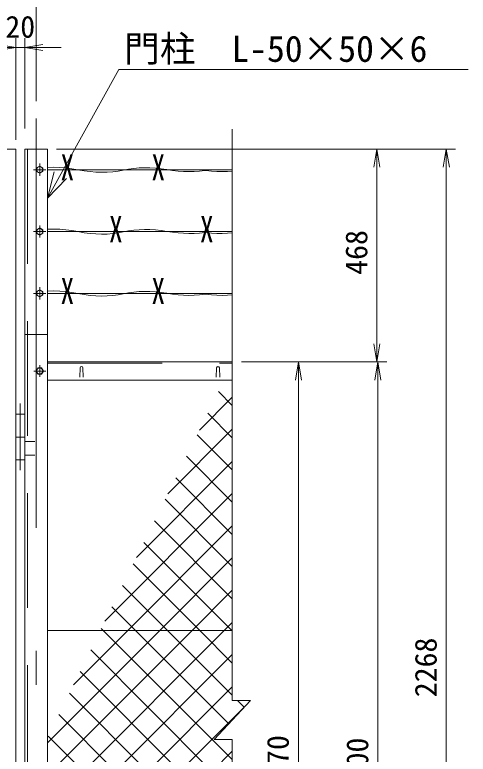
# Model space of a CAD drawing. Units: millimetres, scale not verified. Extents: x -5936 to 5936, y -4198 to 4198.
# Drawn here: x 2464 to 3461, y -290 to 1335 of the extents above; entities that cross this region are included whole.
import ezdxf
from ezdxf.enums import TextEntityAlignment as Align

# ---------------------------------------------------------------- set-up
doc = ezdxf.new("R2010")
doc.units = ezdxf.units.MM
doc.header["$LTSCALE"] = 30
doc.linetypes.add('USER2', pattern=[12.6, 8.4, -4.2])
doc.linetypes.add('USER3', pattern=[50.5, 30, -9, 2.5, -9])
for name, color, linetype, lineweight in [('0-0_22', 7, 'Continuous', 9), ('0-3_27', 3, 'Continuous', 9), ('0-5_D-STR1', 1, 'Continuous', 9), ('0-6_D-STR-DIM', 7, 'Continuous', 9), ('0-7_D-STR-TXT', 7, 'Continuous', 9), ('0-C_0', 7, 'Continuous', 9), ('0-E_1', 7, 'Continuous', 9)]:
    doc.layers.add(name, color=color, linetype=linetype, lineweight=lineweight)
doc.styles.add('ＭＳ ゴシック', font='')
doc.styles.get('ＭＳ ゴシック').set_extended_font_data('MS Gothic')

# ---------------------------------------------------------------- blocks, each defined once
blk = doc.blocks.new('G84')
at = {"layer": '0-0_22'}
for p, q in [((268637.9, 138142), (267716.7, 139063.2)), ((266463, 136528.8), (268637.9, 138703.7)), ((268637.9, 136020.7), (267014.6, 137644)), ((264386.3, 132330.8), (268637.9, 136582.4)), ((268637.9, 133899.4), (266312.5, 136224.7)), ((268637.9, 131778.1), (265610.5, 134805.5)), ((262309.6, 128132.8), (268637.9, 134461.1)), ((268637.9, 129656.7), (264908.4, 133386.2)), ((260233, 123934.8), (268637.9, 132339.7)), ((268637.9, 127535.4), (264206.3, 131967)), ((268637.9, 125414.1), (263504.2, 130547.7)), ((264366.2, 123321.8), (261398, 126290)), ((268105.2, 123321.8), (268637.9, 123854.5)), ((256443.4, 111660), (268105.2, 123321.8)), ((268637.9, 119050.1), (264366.2, 123321.8)), ((268637.9, 112686.2), (259291.8, 122032.3)), ((256443.4, 109538.7), (268637.9, 121733.1)), ((268637.9, 110564.9), (258589.7, 120613)), ((256443.4, 107417.3), (268637.9, 119611.8)), ((268637.9, 108443.5), (257887.6, 119193.8)), ((256769.2, 105621.8), (269634.7, 118487.3)), ((269425.7, 118262.3), (268981.9, 118706.2)), ((268637.9, 106322.2), (257185.6, 117774.5)), ((258890.5, 105621.8), (268637.9, 115369.2))]:
    blk.add_line(p, q, dxfattribs=at)
for points in [[(258156.3, 119736.8), (261741.3, 123321.8), (268637.9, 130218.4)], [(268637.9, 123292.8), (268608.9, 123321.8), (262802.2, 129128.5)], [(256443.4, 115902.6), (263862.6, 123321.8), (268637.9, 128097.1)], [(268637.9, 121171.5), (266487.5, 123321.8), (262100.1, 127709.2)], [(256443.4, 113781.3), (265983.9, 123321.8), (268637.9, 125975.8)], [(268404.4, 117162.3), (262244.9, 123321.8), (260695.9, 124870.8)], [(268637.9, 114807.5), (260123.6, 123321.8), (259993.9, 123451.5)], [(268637.9, 104200.9), (267217, 105621.8), (256483.5, 116355.3)]]:
    blk.add_lwpolyline(points, dxfattribs=at)
blk = doc.blocks.new('_OPEN')
at = {"layer": '0-C_0'}
blk.add_line((-30, 5), (0, 0), dxfattribs=at)
blk.add_lwpolyline([(-30, -5), (0, 0), (-30, 0)], dxfattribs=at)
blk = doc.blocks.new('G87')
at = {"layer": '0-E_1'}
for q in [(261145.7, 160312.3), (256877.6, 153561.6), (257692.9, 153110.5)]:
    blk.add_line((256443.4, 151814.8), q, dxfattribs=at)

msp = doc.modelspace()

# ---------------------------------------------------------------- linework, layer by layer
at = {"layer": '0-3_27'}
for p, q in [((2536.04, 994.84), (2942.52, 994.84)), ((2536.04, 858.89), (2942.52, 858.89)), ((2536.04, 722.95), (2942.52, 722.95)), ((2486.04, 457.32), (2466.04, 457.32)), ((2486.04, 407.32), (2466.04, 407.32)), ((2486.04, 357.32), (2466.04, 357.32))]:
    msp.add_line(p, q, dxfattribs=at)
at = {"layer": '0-3_27', "linetype": 'USER3'}
msp.add_line((2476.04, 334.49), (2476.04, 480.93), dxfattribs=at)
at = {"layer": '0-3_27'}
for points in [[(2536.04, 999.97), (2536.6, 1000.01), (2549.64, 1000.26), (2562.8, 999.85), (2576.09, 998.78), (2589.51, 997.07), (2603.05, 994.7), (2616.5, 992.32), (2629.67, 990.6), (2642.55, 989.53), (2655.15, 989.1), (2667.46, 989.33), (2679.48, 990.2), (2691.21, 991.72), (2702.65, 993.9), (2714.04, 996.1), (2725.58, 997.72), (2737.29, 998.75), (2749.16, 999.19), (2761.19, 999.05), (2773.38, 998.32), (2785.74, 997), (2798.26, 995.09), (2810.77, 993.17), (2823.09, 991.77), (2835.22, 990.92), (2847.17, 990.6), (2858.92, 990.82), (2870.49, 991.57), (2881.88, 992.87), (2883.54, 993.14)], [(2942.52, 991.67), (2931.85, 990.92), (2919.91, 990.6), (2908.15, 990.82), (2896.58, 991.57), (2885.2, 992.87), (2883.54, 993.14)], [(2536.04, 864.03), (2536.6, 864.07), (2549.64, 864.31), (2562.8, 863.9), (2576.09, 862.84), (2589.51, 861.12), (2603.05, 858.75), (2616.5, 856.38), (2629.67, 854.65), (2642.55, 853.58), (2655.15, 853.16), (2667.46, 853.38), (2679.48, 854.25), (2691.21, 855.78), (2702.65, 857.95), (2714.04, 860.15), (2725.58, 861.77), (2737.29, 862.8), (2749.16, 863.24), (2761.19, 863.1), (2773.38, 862.37), (2785.74, 861.05), (2798.26, 859.15), (2810.77, 857.22), (2823.09, 855.83), (2835.22, 854.97), (2847.17, 854.65), (2858.92, 854.87), (2870.49, 855.63), (2881.88, 856.92), (2883.54, 857.19)], [(2942.52, 855.72), (2931.85, 854.97), (2919.91, 854.65), (2908.15, 854.87), (2896.58, 855.63), (2885.2, 856.92), (2883.54, 857.19)], [(2536.04, 728.08), (2536.6, 728.12), (2549.64, 728.36), (2562.8, 727.95), (2576.09, 726.89), (2589.51, 725.17), (2603.05, 722.8), (2616.5, 720.43), (2629.67, 718.71), (2642.55, 717.63), (2655.15, 717.21), (2667.46, 717.43), (2679.48, 718.31), (2691.21, 719.83), (2702.65, 722), (2714.04, 724.21), (2725.58, 725.82), (2737.29, 726.85), (2749.16, 727.3), (2761.19, 727.15), (2773.38, 726.42), (2785.74, 725.11), (2798.26, 723.2), (2810.77, 721.27), (2823.09, 719.88), (2835.22, 719.03), (2847.17, 718.71), (2858.92, 718.93), (2870.49, 719.68), (2881.88, 720.97), (2883.54, 721.25)], [(2942.52, 719.78), (2931.85, 719.03), (2919.91, 718.71), (2908.15, 718.93), (2896.58, 719.68), (2885.2, 720.97), (2883.54, 721.25)]]:
    msp.add_lwpolyline(points, dxfattribs=at)
at = {"layer": '0-5_D-STR1', "linetype": 'USER3'}
for p, q in [((2511.04, 1107.56), (2511.04, -1239.93)), ((2511.04, 1107.56), (2511.04, -1584.93)), ((2519.04, 981.41), (2519.04, 1008.29)), ((2532.47, 994.84), (2505.59, 994.84)), ((2519.04, 845.46), (2519.04, 872.34)), ((2532.47, 858.89), (2505.59, 858.89)), ((2519.04, 709.51), (2519.04, 736.4)), ((2519.04, 736.4), (2519.04, 709.51)), ((2532.47, 722.95), (2505.59, 722.95)), ((2519.04, 564.89), (2519.04, 539.25)), ((2505.61, 552.32), (2532.49, 552.32))]:
    msp.add_line(p, q, dxfattribs=at)
at = {"layer": '0-5_D-STR1'}
for p, q in [((2942.52, 1084.12), (2942.52, -21.54)), ((2942.52, 1084.12), (2942.52, -171.54)), ((2466.04, 1040.15), (2421.04, 1040.15)), ((2466.04, 1040.15), (2466.04, -1197.68)), ((2536.04, 1040.15), (2486.04, 1040.15)), ((2486.04, 1040.15), (2486.04, -1527.68)), ((2536.04, 1040.15), (2536.04, -1527.68)), ((2536.04, 632.32), (2486.04, 632.32)), ((2536.04, 632.32), (2486.04, 632.32)), ((2536.04, 632.32), (2486.04, 632.32)), ((2536.04, 572.32), (2942.52, 572.32)), ((2607.29, 538.82), (2608.04, 559.32)), ((2614.79, 538.82), (2614.04, 559.32)), ((2907.29, 538.82), (2908.04, 559.32)), ((2914.79, 538.82), (2914.04, 559.32)), ((2536.04, 532.32), (2942.52, 532.32)), ((2508.5, 397.32), (2487.05, 397.32)), ((2508.5, 367.32), (2487.05, 367.32)), ((2536.04, -17.68), (2942.52, -17.68)), ((2942.52, -257.7), (2902.52, -257.7)), ((2942.52, -257.7), (2942.52, -1293.37))]:
    msp.add_line(p, q, dxfattribs=at)
at = {"layer": '0-5_D-STR1', "linetype": 'USER2'}
for p, q in [((2492.04, 1040.15), (2492.04, -1527.68)), ((2536.04, 569.32), (2942.52, 569.32))]:
    msp.add_line(p, q, dxfattribs=at)
at = {"layer": '0-5_D-STR1'}
for points in [[(2519.04, 1002.68), (2512.25, 998.76), (2512.25, 990.92), (2519.04, 987), (2525.83, 990.92), (2525.83, 998.76)], [(2519.04, 866.73), (2512.25, 862.81), (2512.25, 854.97), (2519.04, 851.05), (2525.83, 854.97), (2525.83, 862.81)], [(2519.04, 730.79), (2512.25, 726.87), (2512.25, 719.03), (2519.04, 715.11), (2525.83, 719.03), (2525.83, 726.87)], [(2526.88, 552.32), (2522.96, 559.11), (2515.12, 559.11), (2511.2, 552.32), (2515.12, 545.53), (2522.96, 545.53)]]:
    msp.add_lwpolyline(points, close=True, dxfattribs=at)
msp.add_lwpolyline([(2942.52, -171.54), (2982.52, -171.54), (2902.52, -257.7)], dxfattribs=at)
for centre in [(2519.04, 994.84), (2519.04, 858.89), (2519.04, 722.95), (2519.04, 552.32)]:
    msp.add_circle(centre, 6.8, dxfattribs=at)
for centre in [(2611.04, 559.32), (2911.04, 559.32)]:
    msp.add_arc(centre, 3, 0, 180, dxfattribs=at)
at = {"layer": '0-6_D-STR-DIM'}
for p, q in [((2511.04, 1145.69), (2511.04, 1494.64)), ((2466.04, 1060.15), (2466.04, 1283.62)), ((2466.04, 1060.15), (2466.04, 1283.62)), ((2486.04, 1085.15), (2486.04, 1283.62)), ((2486.04, 1263.62), (2466.04, 1263.62)), ((2526.04, 1263.62), (2566.04, 1263.62)), ((2556.04, 1040.15), (3280.68, 1040.15)), ((2556.04, 1040.15), (3433.26, 1040.15)), ((3260.68, 1000.15), (3260.68, 612.32)), ((3413.26, 1000.15), (3413.26, -1187.68)), ((2962.52, 572.32), (3280.68, 572.32)), ((2962.52, 572.32), (3282.73, 572.32)), ((2962.52, 572.32), (3107.98, 572.32)), ((3087.98, 532.32), (3087.98, -1157.68)), ((3262.73, -1187.68), (3262.73, 532.32))]:
    msp.add_line(p, q, dxfattribs=at)
at = {"layer": '0-7_D-STR-TXT'}
msp.add_line((2692.78, 1215.33), (3461.44, 1215.33), dxfattribs=at)

# ---------------------------------------------------------------- block references
at = {"layer": '0-5_D-STR1', "xscale": 0.03333333, "yscale": 0.03333333}
msp.add_blockref('G84', (-6012.07, -4128.41), dxfattribs=at)
at = {"layer": '0-6_D-STR-DIM', "xscale": 1.333333, "yscale": 1.333333}
msp.add_blockref('_OPEN', (2466.04, 1263.62), dxfattribs=at)
msp.add_blockref('_OPEN', (2466.04, 1263.62), dxfattribs=at)
for p, rotation in [((2486.04, 1263.62), 180), ((3260.68, 1040.15), 90), ((3413.26, 1040.15), 90), ((3260.68, 572.32), 270), ((3087.98, 572.32), 90), ((3262.73, 572.32), 90)]:
    msp.add_blockref('_OPEN', p, dxfattribs=dict(at, rotation=rotation))
at = {"layer": '0-7_D-STR-TXT', "xscale": 0.03333333, "yscale": 0.03333333}
msp.add_blockref('G87', (-6012.07, -4128.41), dxfattribs=at)

# ---------------------------------------------------------------- texts
at = {"layer": '0-3_27', "style": 'ＭＳ ゴシック', "width": 0.75}
for p in [(2564.94, 954.01), (2764.94, 954.01), (2671.65, 818.07), (2871.65, 818.07), (2564.94, 682.12), (2764.94, 682.12)]:
    msp.add_text('X', height=57.62, dxfattribs=at).set_placement(p, align=Align.BOTTOM_LEFT)
at = {"layer": '0-6_D-STR-DIM', "style": 'ＭＳ ゴシック'}
msp.add_text('20', height=48.17, dxfattribs=at).set_placement((2443.29, 1270.37), align=Align.BOTTOM_LEFT)
for s, p in [('468', (3253.93, 763.84)), ('2268', (3406.51, -164.51)), ('1770', (3081.23, -378.77)), ('1800', (3255.99, -384.23))]:
    msp.add_text(s, height=48.17, rotation=90, dxfattribs=at).set_placement(p, align=Align.BOTTOM_LEFT)
at = {"layer": '0-7_D-STR-TXT', "style": 'ＭＳ ゴシック'}
msp.add_text('門柱\u3000L-50×50×6', height=57.62, dxfattribs=at).set_placement((2704.64, 1214.52), align=Align.BOTTOM_LEFT)

doc.saveas('drawing.dxf')
